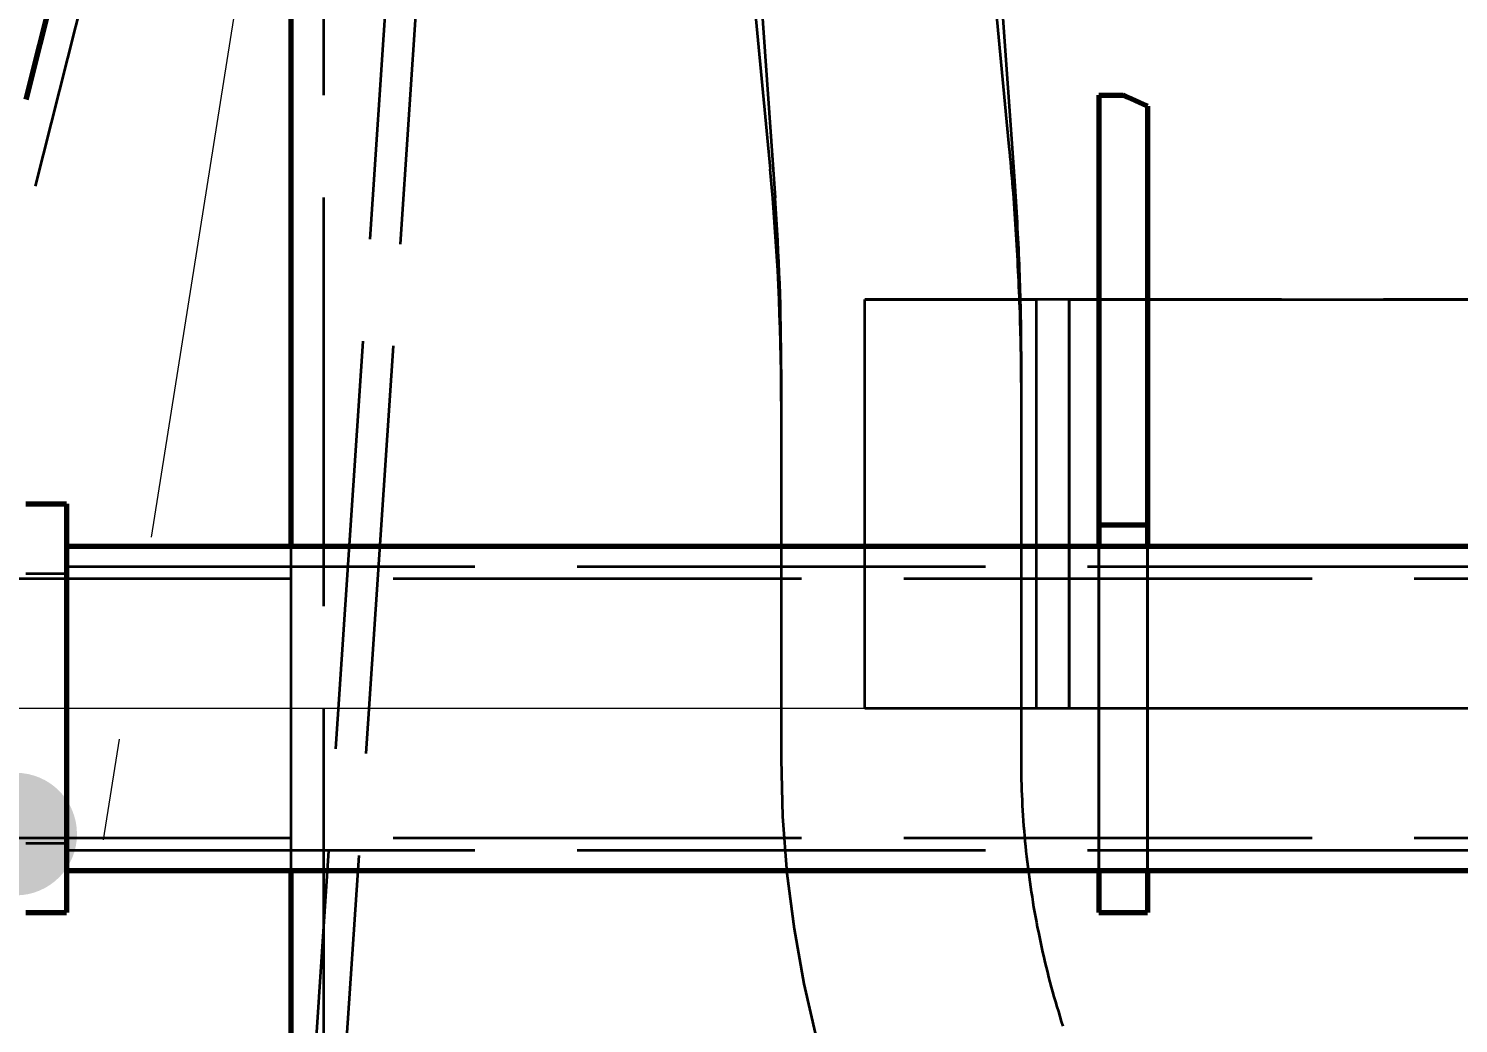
# Model space of a CAD drawing. Header units: millimetres. Extents: x 0 to 2382, y 0 to 420.
# Drawn here: x 144.43 to 158.43, y 227.91 to 237.65 of the extents above; entities that cross this region are included whole.
import ezdxf

# ---------------------------------------------------------------- set-up
doc = ezdxf.new("R2010")
doc.units = ezdxf.units.MM
doc.linetypes.add('IRAM-E-TRAZOS', pattern=[5, 4, -1])
doc.linetypes.add('IRAM-F-TRAZO-PUNTO', pattern=[20, 15, -2, 1, -2])
for name, color, linetype, lineweight in [('01-VISIBLE', 7, 'CONTINUOUS', 70), ('02-OCULTA', 4, 'IRAM-E-TRAZOS', 35), ('03-EJE', 1, 'IRAM-F-TRAZO-PUNTO', 18), ('04-COTA', 3, 'CONTINUOUS', 18), ('08-FINA', 5, 'CONTINUOUS', 18)]:
    doc.layers.add(name, color=color, linetype=linetype, lineweight=lineweight)
doc.styles.add('ISO3098', font='isocpeur.ttf')
doc.dimstyles.new('FLAMA-IRAM', dxfattribs={"dimtxt": 3.5, "dimasz": 3.5, "dimexe": 2, "dimexo": 1.5, "dimgap": 1, "dimtad": 1, "dimdec": 1, "dimtxsty": 'ISO3098', "dimblk": 'IRAM_FLECHA', "dimblk1": 'IRAM_FLECHA', "dimblk2": 'IRAM_FLECHA', "dimcen": 2.5, "dimclrd": 256, "dimclre": 256, "dimclrt": 256, "dimazin": 3, "dimtfac": 1, "dimtmove": 0, "dimatfit": 3, "dimlwd": 18, "dimlwe": 18})

# ---------------------------------------------------------------- blocks, each defined once
blk = doc.blocks.new('IRAM_FLECHA')
blk.add_solid([(0, 0), (-1, 0.125), (-1, -0.125)])

msp = doc.modelspace()

# ---------------------------------------------------------------- hatches: boundary and pattern name
at = {"layer": '08-FINA'}
h = msp.add_hatch(color=7, dxfattribs=at)
h.dxf.hatch_style = 1
edge = h.paths.add_edge_path()
edge.add_arc((144.302, 229.768), 0.6, 0, 360)

# ---------------------------------------------------------------- linework, layer by layer
at = {"layer": '01-VISIBLE'}
for p, q in [((147, 232.587), (147, 243.66)), ((145.172, 240.025), (144.4, 236.96)), ((154.913, 237), (154.913, 232.794)), ((154.913, 237), (155.15, 237)), ((155.388, 236.894), (155.388, 232.794)), ((144.4, 233), (144.8, 233)), ((154.913, 232.794), (154.913, 232.587)), ((154.913, 232.794), (155.388, 232.794)), ((155.388, 232.794), (155.388, 232.587)), ((144.8, 232.587), (181.2, 232.587)), ((144.8, 229.412), (181.2, 229.412)), ((147, 227), (147, 229.412)), ((154.913, 229.412), (154.913, 229)), ((155.388, 229.412), (155.388, 229)), ((144.4, 229), (144.8, 229)), ((154.913, 229), (155.388, 229))]:
    msp.add_line(p, q, dxfattribs=at)
for points in [[(155.388, 236.894), (155.348, 236.911), (155.308, 236.929), (155.269, 236.946), (155.229, 236.964), (155.189, 236.982), (155.15, 237)], [(144.8, 233), (144.8, 232.95), (144.8, 232.9), (144.8, 232.85), (144.8, 232.8), (144.8, 232.75), (144.8, 232.7), (144.8, 232.65), (144.8, 232.6), (144.8, 232.55), (144.8, 232.5), (144.8, 232.45), (144.8, 232.4), (144.8, 232.35), (144.8, 232.3), (144.8, 232.25), (144.8, 232.2), (144.8, 232.15), (144.8, 232.1), (144.8, 232.05), (144.8, 232), (144.8, 231.95), (144.8, 231.9), (144.8, 231.85), (144.8, 231.8), (144.8, 231.75), (144.8, 231.7), (144.8, 231.65), (144.8, 231.6), (144.8, 231.55), (144.8, 231.5), (144.8, 231.45), (144.8, 231.4), (144.8, 231.35), (144.8, 231.3), (144.8, 231.25), (144.8, 231.2), (144.8, 231.15), (144.8, 231.1), (144.8, 231.05), (144.8, 231), (144.8, 230.95), (144.8, 230.9), (144.8, 230.85), (144.8, 230.8), (144.8, 230.75), (144.8, 230.7), (144.8, 230.65), (144.8, 230.6), (144.8, 230.55), (144.8, 230.5), (144.8, 230.45), (144.8, 230.4), (144.8, 230.35), (144.8, 230.3), (144.8, 230.25), (144.8, 230.2), (144.8, 230.15), (144.8, 230.1), (144.8, 230.05), (144.8, 230), (144.8, 229.95), (144.8, 229.9), (144.8, 229.85), (144.8, 229.8), (144.8, 229.75), (144.8, 229.7), (144.8, 229.65), (144.8, 229.6), (144.8, 229.55), (144.8, 229.5), (144.8, 229.45), (144.8, 229.4), (144.8, 229.35), (144.8, 229.3), (144.8, 229.25), (144.8, 229.2), (144.8, 229.15), (144.8, 229.1), (144.8, 229.05), (144.8, 229)]]:
    msp.add_lwpolyline(points, dxfattribs=at)
at = {"layer": '02-OCULTA'}
for p, q in [((147.32, 227), (147.32, 291)), ((145.471, 239.989), (140.565, 220.517)), ((148.039, 239.582), (146.689, 219.547)), ((148.336, 239.535), (147.316, 224.408)), ((153.865, 239.266), (154.085, 236.163)), ((153.865, 239.266), (154.085, 236.163)), ((151.521, 239.101), (151.741, 235.998)), ((151.521, 239.101), (151.741, 235.998)), ((153.826, 238.638), (154.031, 236.5)), ((151.487, 238.414), (151.692, 236.276)), ((154.913, 229), (154.913, 237)), ((155.388, 229), (155.388, 236.894)), ((154.62, 235), (152.62, 235)), ((152.62, 235), (154.3, 235)), ((152.62, 231), (152.62, 235)), ((152.62, 231), (152.62, 235)), ((154.3, 231), (154.3, 235)), ((154.3, 231), (154.3, 235)), ((171.7, 235), (154.3, 235)), ((154.62, 235), (171.38, 235)), ((154.62, 231), (154.62, 235)), ((154.62, 235), (154.62, 231)), ((151.8, 234.317), (151.8, 230.5)), ((151.8, 234.317), (151.8, 230.5)), ((154.15, 234.317), (154.15, 230.5)), ((154.15, 234.317), (154.15, 230.5)), ((151.8, 234.007), (151.8, 230.5)), ((154.15, 234.007), (154.15, 230.5)), ((147, 229.412), (147, 232.587)), ((154.913, 232.587), (154.913, 231)), ((155.388, 232.587), (155.388, 231)), ((144.8, 232.387), (181.2, 232.387)), ((138, 232.27), (188, 232.27)), ((144.4, 232.32), (144.8, 232.32)), ((152.62, 231), (154.62, 231)), ((152.62, 231), (154.3, 231)), ((154.3, 231), (171.7, 231)), ((154.62, 231), (171.38, 231)), ((154.913, 231), (154.913, 229.412)), ((154.913, 231), (155.388, 231)), ((155.388, 231), (155.388, 229.412)), ((138, 229.73), (188, 229.73)), ((144.4, 229.68), (144.8, 229.68)), ((144.8, 229.612), (181.2, 229.612))]:
    msp.add_line(p, q, dxfattribs=at)
for points in [[(154.913, 237), (154.952, 237), (154.992, 237), (155.031, 237), (155.071, 237), (155.11, 237), (155.15, 237)], [(154.031, 236.5), (154.036, 236.449), (154.041, 236.398), (154.045, 236.347), (154.05, 236.297), (154.054, 236.246), (154.058, 236.195), (154.063, 236.144), (154.067, 236.094), (154.071, 236.043), (154.075, 235.992), (154.078, 235.941), (154.082, 235.89), (154.086, 235.84), (154.089, 235.789), (154.093, 235.738), (154.096, 235.687), (154.099, 235.636), (154.102, 235.585), (154.105, 235.534), (154.108, 235.484), (154.111, 235.433), (154.114, 235.382), (154.116, 235.331), (154.119, 235.28), (154.121, 235.229), (154.124, 235.178), (154.126, 235.127), (154.128, 235.077), (154.13, 235.026), (154.132, 234.975), (154.134, 234.924), (154.136, 234.873), (154.137, 234.822), (154.139, 234.771), (154.14, 234.72), (154.142, 234.669), (154.143, 234.618), (154.144, 234.567), (154.145, 234.516), (154.146, 234.465), (154.147, 234.414), (154.148, 234.363), (154.148, 234.313), (154.149, 234.262), (154.149, 234.211), (154.15, 234.16), (154.15, 234.109), (154.15, 234.058), (154.15, 234.007)], [(154.085, 236.163), (154.088, 236.112), (154.092, 236.061), (154.095, 236.01), (154.098, 235.959), (154.102, 235.907), (154.105, 235.856), (154.108, 235.805), (154.111, 235.754), (154.113, 235.702), (154.116, 235.651), (154.119, 235.6), (154.121, 235.549), (154.123, 235.497), (154.126, 235.446), (154.128, 235.395), (154.13, 235.344), (154.132, 235.292), (154.134, 235.241), (154.135, 235.19), (154.137, 235.138), (154.139, 235.087), (154.14, 235.036), (154.141, 234.984), (154.143, 234.933), (154.144, 234.882), (154.145, 234.83), (154.146, 234.779), (154.147, 234.728), (154.148, 234.676), (154.148, 234.625), (154.149, 234.574), (154.149, 234.523), (154.15, 234.471), (154.15, 234.42), (154.15, 234.369), (154.15, 234.317)], [(154.085, 236.163), (154.088, 236.112), (154.092, 236.061), (154.095, 236.01), (154.098, 235.959), (154.102, 235.907), (154.105, 235.856), (154.108, 235.805), (154.111, 235.754), (154.113, 235.702), (154.116, 235.651), (154.119, 235.6), (154.121, 235.549), (154.123, 235.497), (154.126, 235.446), (154.128, 235.395), (154.13, 235.344), (154.132, 235.292), (154.134, 235.241), (154.135, 235.19), (154.137, 235.138), (154.139, 235.087), (154.14, 235.036), (154.141, 234.984), (154.143, 234.933), (154.144, 234.882), (154.145, 234.83), (154.146, 234.779), (154.147, 234.728), (154.148, 234.676), (154.148, 234.625), (154.149, 234.574), (154.149, 234.523), (154.15, 234.471), (154.15, 234.42), (154.15, 234.369), (154.15, 234.317)], [(144.8, 229), (144.8, 229.05), (144.8, 229.1), (144.8, 229.15), (144.8, 229.2), (144.8, 229.25), (144.8, 229.3), (144.8, 229.35), (144.8, 229.4), (144.8, 229.45), (144.8, 229.5), (144.8, 229.55), (144.8, 229.6), (144.8, 229.65), (144.8, 229.7), (144.8, 229.75), (144.8, 229.8), (144.8, 229.85), (144.8, 229.9), (144.8, 229.95), (144.8, 230), (144.8, 230.05), (144.8, 230.1), (144.8, 230.15), (144.8, 230.2), (144.8, 230.25), (144.8, 230.3), (144.8, 230.35), (144.8, 230.4), (144.8, 230.45), (144.8, 230.5), (144.8, 230.55), (144.8, 230.6), (144.8, 230.65), (144.8, 230.7), (144.8, 230.75), (144.8, 230.8), (144.8, 230.85), (144.8, 230.9), (144.8, 230.95), (144.8, 231), (144.8, 231.05), (144.8, 231.1), (144.8, 231.15), (144.8, 231.2), (144.8, 231.25), (144.8, 231.3), (144.8, 231.35), (144.8, 231.4), (144.8, 231.45), (144.8, 231.5), (144.8, 231.55), (144.8, 231.6), (144.8, 231.65), (144.8, 231.7), (144.8, 231.75), (144.8, 231.8), (144.8, 231.85), (144.8, 231.9), (144.8, 231.95), (144.8, 232), (144.8, 232.05), (144.8, 232.1), (144.8, 232.15), (144.8, 232.2), (144.8, 232.25), (144.8, 232.3), (144.8, 232.35), (144.8, 232.4), (144.8, 232.45), (144.8, 232.5), (144.8, 232.55), (144.8, 232.6), (144.8, 232.65), (144.8, 232.7), (144.8, 232.75), (144.8, 232.8), (144.8, 232.85), (144.8, 232.9), (144.8, 232.95), (144.8, 233)], [(144.8, 232.587), (144.8, 232.537), (144.8, 232.487), (144.8, 232.436), (144.8, 232.386), (144.8, 232.336), (144.8, 232.285), (144.8, 232.235), (144.8, 232.184), (144.8, 232.134), (144.8, 232.084), (144.8, 232.033), (144.8, 231.983), (144.8, 231.932), (144.8, 231.882), (144.8, 231.832), (144.8, 231.781), (144.8, 231.731), (144.8, 231.68), (144.8, 231.63), (144.8, 231.58), (144.8, 231.529), (144.8, 231.479), (144.8, 231.428), (144.8, 231.378), (144.8, 231.328), (144.8, 231.277), (144.8, 231.227), (144.8, 231.176), (144.8, 231.126), (144.8, 231.076), (144.8, 231.025), (144.8, 230.975), (144.8, 230.924), (144.8, 230.874), (144.8, 230.824), (144.8, 230.773), (144.8, 230.723), (144.8, 230.672), (144.8, 230.622), (144.8, 230.572), (144.8, 230.521), (144.8, 230.471), (144.8, 230.42), (144.8, 230.37), (144.8, 230.32), (144.8, 230.269), (144.8, 230.219), (144.8, 230.168), (144.8, 230.118), (144.8, 230.068), (144.8, 230.017), (144.8, 229.967), (144.8, 229.916), (144.8, 229.866), (144.8, 229.816), (144.8, 229.765), (144.8, 229.715), (144.8, 229.664), (144.8, 229.614), (144.8, 229.564), (144.8, 229.513), (144.8, 229.463), (144.8, 229.412)], [(144.8, 229.412), (144.8, 229.463), (144.8, 229.513), (144.8, 229.564), (144.8, 229.614), (144.8, 229.664), (144.8, 229.715), (144.8, 229.765), (144.8, 229.816), (144.8, 229.866), (144.8, 229.916), (144.8, 229.967), (144.8, 230.017), (144.8, 230.068), (144.8, 230.118), (144.8, 230.168), (144.8, 230.219), (144.8, 230.269), (144.8, 230.32), (144.8, 230.37), (144.8, 230.42), (144.8, 230.471), (144.8, 230.521), (144.8, 230.572), (144.8, 230.622), (144.8, 230.672), (144.8, 230.723), (144.8, 230.773), (144.8, 230.824), (144.8, 230.874), (144.8, 230.924), (144.8, 230.975), (144.8, 231.025), (144.8, 231.076), (144.8, 231.126), (144.8, 231.176), (144.8, 231.227), (144.8, 231.277), (144.8, 231.328), (144.8, 231.378), (144.8, 231.428), (144.8, 231.479), (144.8, 231.529), (144.8, 231.58), (144.8, 231.63), (144.8, 231.68), (144.8, 231.731), (144.8, 231.781), (144.8, 231.832), (144.8, 231.882), (144.8, 231.932), (144.8, 231.983), (144.8, 232.033), (144.8, 232.084), (144.8, 232.134), (144.8, 232.184), (144.8, 232.235), (144.8, 232.285), (144.8, 232.336), (144.8, 232.386), (144.8, 232.436), (144.8, 232.487), (144.8, 232.537), (144.8, 232.587)], [(144.8, 232.387), (144.8, 232.337), (144.8, 232.287), (144.8, 232.236), (144.8, 232.186), (144.8, 232.135), (144.8, 232.085), (144.8, 232.034), (144.8, 231.984), (144.8, 231.933), (144.8, 231.883), (144.8, 231.832), (144.8, 231.782), (144.8, 231.732), (144.8, 231.681), (144.8, 231.631), (144.8, 231.58), (144.8, 231.53), (144.8, 231.479), (144.8, 231.429), (144.8, 231.378), (144.8, 231.328), (144.8, 231.277), (144.8, 231.227), (144.8, 231.177), (144.8, 231.126), (144.8, 231.076), (144.8, 231.025), (144.8, 230.975), (144.8, 230.924), (144.8, 230.874), (144.8, 230.823), (144.8, 230.773), (144.8, 230.722), (144.8, 230.672), (144.8, 230.622), (144.8, 230.571), (144.8, 230.521), (144.8, 230.47), (144.8, 230.42), (144.8, 230.369), (144.8, 230.319), (144.8, 230.268), (144.8, 230.218), (144.8, 230.167), (144.8, 230.117), (144.8, 230.067), (144.8, 230.016), (144.8, 229.966), (144.8, 229.915), (144.8, 229.865), (144.8, 229.814), (144.8, 229.764), (144.8, 229.713), (144.8, 229.663), (144.8, 229.612)], [(144.8, 229.612), (144.8, 229.663), (144.8, 229.713), (144.8, 229.764), (144.8, 229.814), (144.8, 229.865), (144.8, 229.915), (144.8, 229.966), (144.8, 230.016), (144.8, 230.067), (144.8, 230.117), (144.8, 230.167), (144.8, 230.218), (144.8, 230.268), (144.8, 230.319), (144.8, 230.369), (144.8, 230.42), (144.8, 230.47), (144.8, 230.521), (144.8, 230.571), (144.8, 230.622), (144.8, 230.672), (144.8, 230.722), (144.8, 230.773), (144.8, 230.823), (144.8, 230.874), (144.8, 230.924), (144.8, 230.975), (144.8, 231.025), (144.8, 231.076), (144.8, 231.126), (144.8, 231.177), (144.8, 231.227), (144.8, 231.277), (144.8, 231.328), (144.8, 231.378), (144.8, 231.429), (144.8, 231.479), (144.8, 231.53), (144.8, 231.58), (144.8, 231.631), (144.8, 231.681), (144.8, 231.732), (144.8, 231.782), (144.8, 231.832), (144.8, 231.883), (144.8, 231.933), (144.8, 231.984), (144.8, 232.034), (144.8, 232.085), (144.8, 232.135), (144.8, 232.186), (144.8, 232.236), (144.8, 232.287), (144.8, 232.337), (144.8, 232.387)], [(144.8, 232.32), (144.8, 232.269), (144.8, 232.218), (144.8, 232.168), (144.8, 232.117), (144.8, 232.066), (144.8, 232.015), (144.8, 231.965), (144.8, 231.914), (144.8, 231.863), (144.8, 231.812), (144.8, 231.762), (144.8, 231.711), (144.8, 231.66), (144.8, 231.609), (144.8, 231.558), (144.8, 231.508), (144.8, 231.457), (144.8, 231.406), (144.8, 231.355), (144.8, 231.305), (144.8, 231.254), (144.8, 231.203), (144.8, 231.152), (144.8, 231.102), (144.8, 231.051), (144.8, 231), (144.8, 230.949), (144.8, 230.898), (144.8, 230.848), (144.8, 230.797), (144.8, 230.746), (144.8, 230.695), (144.8, 230.645), (144.8, 230.594), (144.8, 230.543), (144.8, 230.492), (144.8, 230.442), (144.8, 230.391), (144.8, 230.34), (144.8, 230.289), (144.8, 230.238), (144.8, 230.188), (144.8, 230.137), (144.8, 230.086), (144.8, 230.035), (144.8, 229.985), (144.8, 229.934), (144.8, 229.883), (144.8, 229.832), (144.8, 229.782), (144.8, 229.731), (144.8, 229.68)], [(144.8, 229.68), (144.8, 229.731), (144.8, 229.782), (144.8, 229.832), (144.8, 229.883), (144.8, 229.934), (144.8, 229.985), (144.8, 230.035), (144.8, 230.086), (144.8, 230.137), (144.8, 230.188), (144.8, 230.238), (144.8, 230.289), (144.8, 230.34), (144.8, 230.391), (144.8, 230.442), (144.8, 230.492), (144.8, 230.543), (144.8, 230.594), (144.8, 230.645), (144.8, 230.695), (144.8, 230.746), (144.8, 230.797), (144.8, 230.848), (144.8, 230.898), (144.8, 230.949), (144.8, 231), (144.8, 231.051), (144.8, 231.102), (144.8, 231.152), (144.8, 231.203), (144.8, 231.254), (144.8, 231.305), (144.8, 231.355), (144.8, 231.406), (144.8, 231.457), (144.8, 231.508), (144.8, 231.558), (144.8, 231.609), (144.8, 231.66), (144.8, 231.711), (144.8, 231.762), (144.8, 231.812), (144.8, 231.863), (144.8, 231.914), (144.8, 231.965), (144.8, 232.015), (144.8, 232.066), (144.8, 232.117), (144.8, 232.168), (144.8, 232.218), (144.8, 232.269), (144.8, 232.32)], [(154.15, 230.5), (154.15, 230.45), (154.151, 230.4), (154.151, 230.35), (154.152, 230.3), (154.154, 230.249), (154.155, 230.199), (154.157, 230.149), (154.159, 230.099), (154.162, 230.049), (154.165, 229.999), (154.168, 229.949), (154.171, 229.899), (154.175, 229.849), (154.179, 229.799), (154.183, 229.749), (154.188, 229.699), (154.192, 229.65), (154.198, 229.6), (154.203, 229.55), (154.209, 229.5), (154.215, 229.45), (154.221, 229.401), (154.228, 229.351), (154.234, 229.301), (154.242, 229.252), (154.249, 229.202), (154.257, 229.153), (154.265, 229.103), (154.273, 229.054), (154.282, 229.004), (154.291, 228.955), (154.3, 228.906), (154.309, 228.857), (154.319, 228.808), (154.329, 228.758), (154.34, 228.709), (154.35, 228.66), (154.361, 228.612), (154.372, 228.563), (154.384, 228.514), (154.396, 228.465), (154.408, 228.417), (154.42, 228.368), (154.433, 228.32), (154.446, 228.271), (154.459, 228.223), (154.472, 228.175), (154.486, 228.126), (154.5, 228.078), (154.515, 228.03), (154.529, 227.982), (154.544, 227.935), (154.559, 227.887)], [(154.15, 230.5), (154.15, 230.45), (154.151, 230.4), (154.151, 230.35), (154.152, 230.3), (154.154, 230.249), (154.155, 230.199), (154.157, 230.149), (154.159, 230.099), (154.162, 230.049), (154.165, 229.999), (154.168, 229.949), (154.171, 229.899), (154.175, 229.849), (154.179, 229.799), (154.183, 229.749), (154.188, 229.699), (154.192, 229.65), (154.198, 229.6), (154.203, 229.55), (154.209, 229.5), (154.215, 229.45), (154.221, 229.401), (154.228, 229.351), (154.234, 229.301), (154.242, 229.252), (154.249, 229.202), (154.257, 229.153), (154.265, 229.103), (154.273, 229.054), (154.282, 229.004), (154.291, 228.955), (154.3, 228.906), (154.309, 228.857), (154.319, 228.808), (154.329, 228.758), (154.34, 228.709), (154.35, 228.66), (154.361, 228.612), (154.372, 228.563), (154.384, 228.514), (154.396, 228.465), (154.408, 228.417), (154.42, 228.368), (154.433, 228.32), (154.446, 228.271), (154.459, 228.223), (154.472, 228.175), (154.486, 228.126), (154.5, 228.078), (154.515, 228.03), (154.529, 227.982), (154.544, 227.935), (154.559, 227.887)], [(154.15, 230.5), (154.15, 230.45), (154.151, 230.4), (154.151, 230.35), (154.152, 230.3), (154.154, 230.249), (154.155, 230.199), (154.157, 230.149), (154.159, 230.099), (154.162, 230.049), (154.165, 229.999), (154.168, 229.949), (154.171, 229.899), (154.175, 229.849), (154.179, 229.799), (154.183, 229.749), (154.188, 229.699), (154.192, 229.65), (154.198, 229.6), (154.203, 229.55), (154.209, 229.5), (154.215, 229.45), (154.221, 229.401), (154.228, 229.351), (154.234, 229.301), (154.242, 229.252), (154.249, 229.202), (154.257, 229.153), (154.265, 229.103), (154.273, 229.054), (154.282, 229.004), (154.291, 228.955), (154.3, 228.906), (154.309, 228.857), (154.319, 228.808), (154.329, 228.758), (154.34, 228.709), (154.35, 228.66), (154.361, 228.612), (154.372, 228.563), (154.384, 228.514), (154.396, 228.465), (154.408, 228.417), (154.42, 228.368), (154.433, 228.32), (154.446, 228.271), (154.459, 228.223), (154.472, 228.175), (154.486, 228.126), (154.5, 228.078), (154.515, 228.03), (154.529, 227.982), (154.544, 227.935), (154.559, 227.887)], [(154.913, 229), (154.965, 229), (155.018, 229), (155.071, 229), (155.124, 229), (155.176, 229), (155.229, 229), (155.282, 229), (155.335, 229), (155.388, 229)]]:
    msp.add_lwpolyline(points, dxfattribs=at)
for centre, radius, start, end in [((127.975, 234.007), 23.825, 0, 5.4649), ((127.975, 234.317), 23.825, 0, 4.0448), ((127.975, 234.317), 23.825, 0, 4.0448), ((162.699, 230.5), 10.899, 180, -90), ((162.699, 230.5), 10.899, 180, -90), ((162.699, 230.5), 10.899, 180, -90)]:
    msp.add_arc(centre, radius, start, end, dxfattribs=at)
at = {"layer": '03-EJE'}
for p, q in [((147.976, 247.489), (143.47, 219.045)), ((141.1, 231), (184.9, 231))]:
    msp.add_line(p, q, dxfattribs=at)

# ---------------------------------------------------------------- dimensions: what is measured, and where the dimension line sits
at = {"layer": '04-COTA'}
msp.add_linear_dim(base=(126, 213.5), p1=(147, 213.5), p2=(160, 304.887), angle=90, dimstyle='FLAMA-IRAM', override={"dimlfac": 10}, dxfattribs=at).render()

doc.saveas('drawing.dxf')
